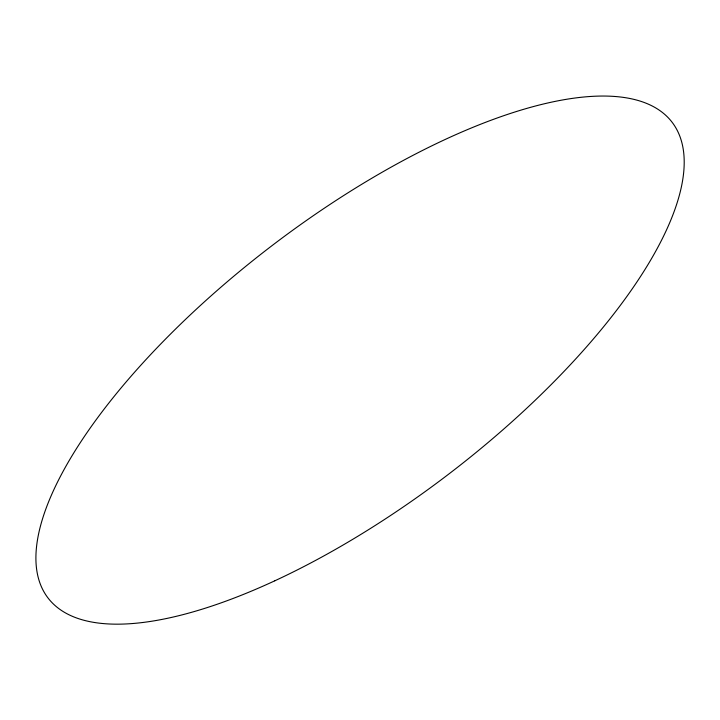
<?xml version="1.0" encoding="UTF-8"?>
<svg xmlns="http://www.w3.org/2000/svg" width="720" height="720" viewBox="0 0 720 720"><rect width="100%" height="100%" fill="white"/><g stroke="black" fill="none" stroke-linecap="round" stroke-linejoin="round"><path stroke-width="1.08" d="M274.797 580.806A392.355 144.405 -37.3 0 0 673.317 123.912A392.355 144.405 -37.3 0 0 131.877 375.282A392.355 144.405 -37.3 0 0 274.797 580.806"/></g></svg>
